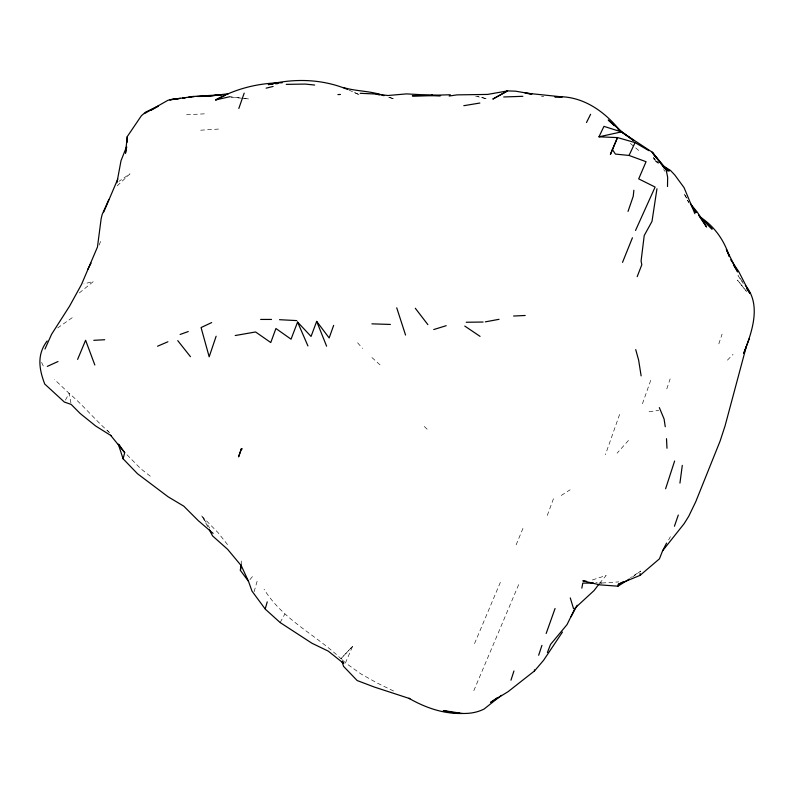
<?xml version="1.0" encoding="UTF-8"?>
<svg xmlns="http://www.w3.org/2000/svg" width="794" height="794" viewBox="0 0 794 794"><rect width="100%" height="100%" fill="white"/><g stroke="black" fill="none" stroke-linecap="round" stroke-linejoin="round"><path stroke-width="0.6" stroke-dasharray="3.97 2.98" d="M254.09 591.768L257.365 580.394M718.808 343.921L722.093 334.066M666.781 388.911L670.166 378.827M650.713 380.346L642.296 404.176M553.468 498.721L546.55 517.47M619.608 414.418L605.395 454.734M393.576 691.018L377.11 682.989L360.972 673.957L345.459 662.861L352.665 646.197L340.973 658.712C315.913 634.823 282.704 619.657 264.055 589.198M99.141 245.118L100.947 240.522M518.671 584.622L472.797 693.073M516.12 544.873L524.109 525.618M474.534 643.597L500.617 581.724M65.416 400.126L69.108 393.328L54.468 379.443M280.153 622.556L284.808 614.08M668.608 539.93L670.404 536.675M599.53 583.382L606.159 575.452L590.964 580.434M249.912 579.65L253.425 575.402M628.451 440.442L617.077 453.195M340.973 658.712L352.645 646.247M727.433 360.148L733.061 354.322M117.165 185.846L129.998 173.836L118.921 181.379M79.331 292.946L93.414 281.463L83.876 283.885M632.49 577.03L640.698 571.094L630.496 577.685M57.605 327.972L73.108 317.074M561.249 495.446L570.142 489.799M649.055 411.719L658.752 410.429M601.921 583.014L618.734 581.893M200.664 130.196L221.169 128.906M186.53 114.763L206.926 113.711M599.401 583.044L601.773 583.034L595.857 582.339M230.756 97.017L248.81 98.952L231.044 96.937M541.409 96.173L543.741 96.63M475.556 96.134L487.149 98.942L477.75 96.223M388.663 97.414L394.419 98.942L388.594 97.136M348.933 90.079L359.811 94.962L352.079 91.479M658.266 162.83L654.206 160.319L658.256 163.137M638.704 150.483L629.682 142.851M655.695 160.309L653.74 158.8L658.266 162.611M150.304 476.231L140.508 468.52L126.107 453.87M109.731 432.73C95.439 420.363 83.529 405.536 69.108 393.328L70.974 403.312M655.229 159.257L653.412 157.619L658.246 163.236M201.587 515.921L217.933 532.516L229.039 546.51M371.929 357.528L380.475 365.27M341.867 659.546L345.459 662.861M424.294 426.467L428.889 430.904M357.578 342.75L362.54 348.427M746.459 291.309L737.477 280.074L746.281 291.269M663.625 169.539L665.044 171.435M742.41 281.473L738.033 275.587L743.323 283.527M687.425 200.306L688.785 202.192M107.488 430.298L108.738 432.115M687.098 198.371L683.823 193.309L689.063 202.956M209.765 528.159L202.45 516.696L208.078 527.375M41.546 362.401L43.342 366.103M241.247 560.961L241.307 565.765"/><path stroke-width="1.19" d="M667.506 186.53L667.655 177.231L665.848 168.527L652.142 152.13L621.464 131.923L603.956 126.355L598.964 136.816L617.484 137.59L610.437 154.344L617.484 137.59M127.05 142.374L127.248 136.618L141.362 115.775L145.57 112.143L157.857 106.297M586.379 581.248L582.826 580.831L599.798 584.86L617.97 586.19L618.308 584.315L640.033 575.392L640.143 573.506M280.143 622.556L265.345 609.206L252.006 591.133L248.502 581.347L240.383 570.39L240.919 564.494M682.294 465.363L679.942 483.109M633.86 190.262L633.245 196.237L628.024 211.422M127.248 136.618L125.502 153.242L126.722 146.9M656.956 188.764L651.993 221.417L644.222 235.53L641.086 260.948L641.8 264.779L637.185 276.64M116.916 182.749L121.006 160.725L126.464 146.979M240.383 570.39L241.307 565.765L227.63 549.329L212.574 535.92L209.199 529.519M581.833 588.156L582.786 583.124L593.465 583.074M749.347 338.462L743.68 353.459C751.809 332.408 761.883 304.856 745.328 285.403M213.1 533.37L198.341 520.705L183.801 506.175L168.1 496.786L137.471 473.71L123.1 458.803L124.708 452.659L119.07 444.809M746.3 346.561L725.071 425.862L720.079 441.136L695.723 501.788L688.755 516.239L684.13 523.673L662.613 550.778L659.447 558.827L640.033 575.392M265.265 608.79L267.231 601.862M665.6 488.767L674.622 461.016M510.959 680.2L513.956 670.98M538.66 655.239L541.935 645.383M244.185 93.116L238.815 108.48M674.424 526.233L678.304 515.048M241.386 448.809L238.577 456.868L241.436 448.699L241.991 448.928L241.436 448.699M216.137 336.219L209.179 356.814L201.14 327.813M555.075 608.482L546.163 633.483M333.649 325.381L329.153 337.946L316.677 321.381L311.059 336.438L297.591 322.076L291.051 339.177L275.925 328.518L270.764 342.542L255.589 331.971L235.223 335.525M547.403 652.539L550.52 644.47L567.015 624.63L575.273 607.876L594.13 590.488L598.855 584.265M622.526 262.367L632.431 237.763M108.788 199.711L102.218 214.33L101.166 218.598L97.454 247.063L81.494 284.49L69.525 306.216L51.58 334.274L44.96 349.052M77.623 359.404L85.603 340.259L94.833 365.022M103.786 211.938L117.78 179.087M635.537 230.468L655.11 187.056L638.694 178.878L646.058 161.708L629.047 155.445L615.41 154.086L612.343 149.461M629.047 155.445L635.071 142.602L648.867 150.671M47.154 340.963C36.713 354.67 39.025 369.081 44.752 384.048L64.364 402.062L71.182 404.424L80.224 413.545L95.687 426.011L111.239 435.747M586.468 122.554L590.607 114.296M662.613 550.778L666.583 543.076M87.618 269.682L91.062 263.112M570.916 616.898L577.218 605.226M562.45 632.084L543.582 660.3L534.521 670.92L508.1 691.663L490.632 702.392L497.421 697.628M501.351 695.316L484.102 709.032C471.318 715.493 456.709 713.935 443.3 710.541L460.024 713.101M617.97 586.19L629.374 578.995M144.488 113.582L168.1 100.203L179.345 98.466M150.89 110.386L157.966 106.336M230.171 96.63L215.65 99.945C235.808 88.581 258.923 82.854 282.188 82.784M618.308 584.315L623.756 581.516M215.65 99.945L225.288 95.28M201.279 327.446L211.68 322.582M47.312 366.391L58.012 361.528M157.54 346.224L167.911 341.777M180.149 334.453L188.267 331.545M433.742 329.55L446.208 325.689M266.109 88.174L273.096 86.447M598.964 136.816L621.384 131.913L634.078 140.866L622.417 132.171L608.234 120.013L614.268 125.631M485.303 321.858L499.039 319.317M463.805 105.691L479.874 103.031M449.156 96.024L457.036 94.873L487.566 94.426L507.614 90.893L515.505 91.171L531.93 93.97M174.511 99.111L169.777 99.716L193.647 96.521M176.873 98.813L180.427 98.357M182.789 98.049L185.161 97.751M182.858 98.019L185.21 97.731M228.503 93.722L207.899 96.213L222.251 94.694L189.677 96.689L194.5 96.58M273.136 84.085L268.283 84.621C294.445 78.11 322.692 79.003 347.663 89.494M275.568 83.817L277.989 83.549M286.247 84.372L305.293 84.075L314.642 85.047M503.704 96.967L522.859 96.312M337.897 94.605L340.457 94.446M93.781 340.318L104.719 339.733M513.599 316.032L525.191 315.486M440.62 95.697L412.294 95.846L450.327 94.764M199.324 96.481L210.182 96.253L197.19 96.461M560.961 96.709L554.778 96.818L562.023 96.888L560.961 96.709C584.93 97.513 605.226 112.202 619.757 130.345M466.227 322.255L483.089 322.036M432.462 95.28L431.321 95.28L439.985 95.697M260.631 319.436L271.508 319.436M371.9 323.843L390.4 324.448M360.168 93.305L375.989 94.039L387.938 95.518L406.488 93.891L432.264 95.27M279.508 319.694L296.738 320.597M462.416 713.469C443.429 714.034 425.247 707.653 408.95 698.303L409.932 698.67L374.182 686.999L357.161 680.537L343.594 666.404L342.095 662.007M562.023 96.888L525.062 93.027L530.898 94.158M375.989 94.039L379.443 94.952M617.663 137.61L635.071 142.602M383.929 95.697C370.897 90.744 356.367 91.499 343.246 87.499M663.327 165.976L670.424 170.373L674.731 174.918L684.071 187.642L694.869 213.685M280.451 622.754L311.873 643.2L328.24 651.12L343.752 663.476L342.641 661.571M464.778 326.066L480.062 336.368M663.516 166.363L669.372 170.909L663.308 166.671L668.201 171.018L664.588 167.961M700.288 217.179C714.54 226.33 724.366 240.602 729.368 256.601L726.371 249.534L737.686 271.935L733.388 264.918M617.722 128.836L619.439 130.444M701.856 218.995L712.158 229.148L698.7 214.985M690.482 203.969L697.36 212.206L706.561 227.005L699.196 216.077M124.708 452.659L110.535 435.191M119.725 445.93L118.306 444.164L123.1 458.803M177.747 340.636L190.461 356.685M415.302 308.261L427.867 324.627M692.169 206.906L696.249 212.564L690.363 203.443M656.668 157.966L652.817 153.202L655.913 157.172M730.688 259.747L738.708 271.528L749.943 293.462L746.638 288.5M241.307 565.765L248.502 581.347M297.591 322.076L307.933 345.956M659.328 407.61L664.082 418.964L665.253 426.725M316.677 321.381L326.602 346.184M396.732 307.804L405.555 335.058M570.271 597.902L573.536 608.621M635.716 349.598L638.644 360.178L641.125 375.88M534.392 669.838L534.521 670.92M666.494 438.685L666.99 448.253M507.148 91.112L492.816 99.071L507.614 90.893L507.148 91.112M191.076 96.997L188.704 97.295L191.076 96.997M663.099 165.976L652.142 152.13L664.846 168.775L663.099 165.976"/></g></svg>
